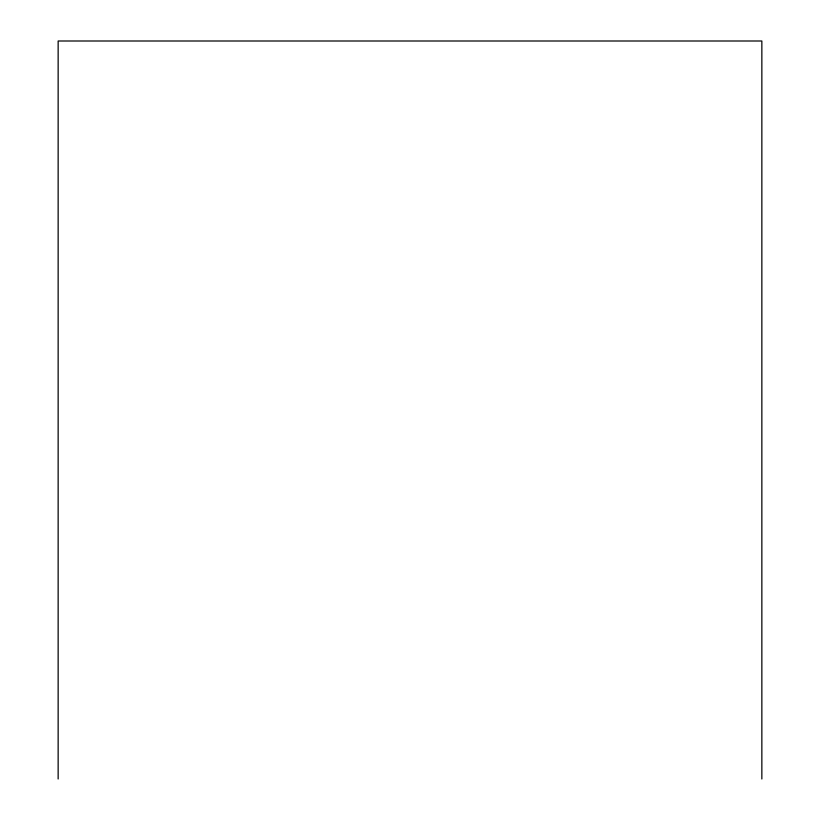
<?xml version="1.0" encoding="UTF-8"?>
<svg xmlns="http://www.w3.org/2000/svg" width="820" height="820" viewBox="0 0 820 820"><rect width="100%" height="100%" fill="white"/><g stroke="black" fill="none" stroke-linecap="round" stroke-linejoin="round"><path stroke-width="1.23" d="M761.852 779L761.852 41L58.148 41L58.148 779"/></g></svg>
